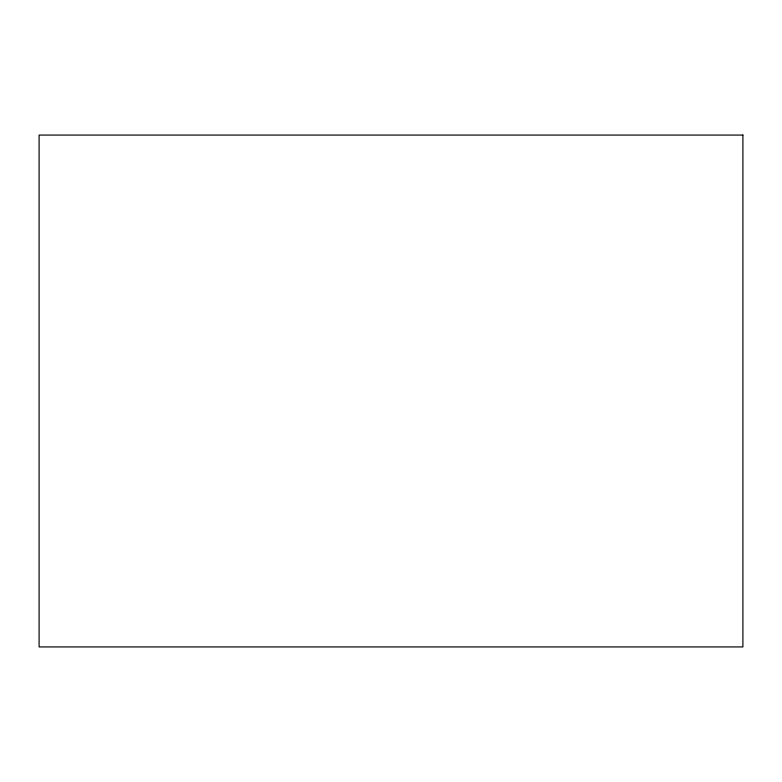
<?xml version="1.0" encoding="UTF-8"?>
<svg xmlns="http://www.w3.org/2000/svg" width="782" height="782" viewBox="0 0 782 782"><rect width="100%" height="100%" fill="white"/><g stroke="black" fill="none" stroke-linecap="round" stroke-linejoin="round"><path stroke-width="1.17" d="M742.9 135.071L39.1 135.071L39.1 646.929L742.9 646.929L742.9 135.071"/></g></svg>
